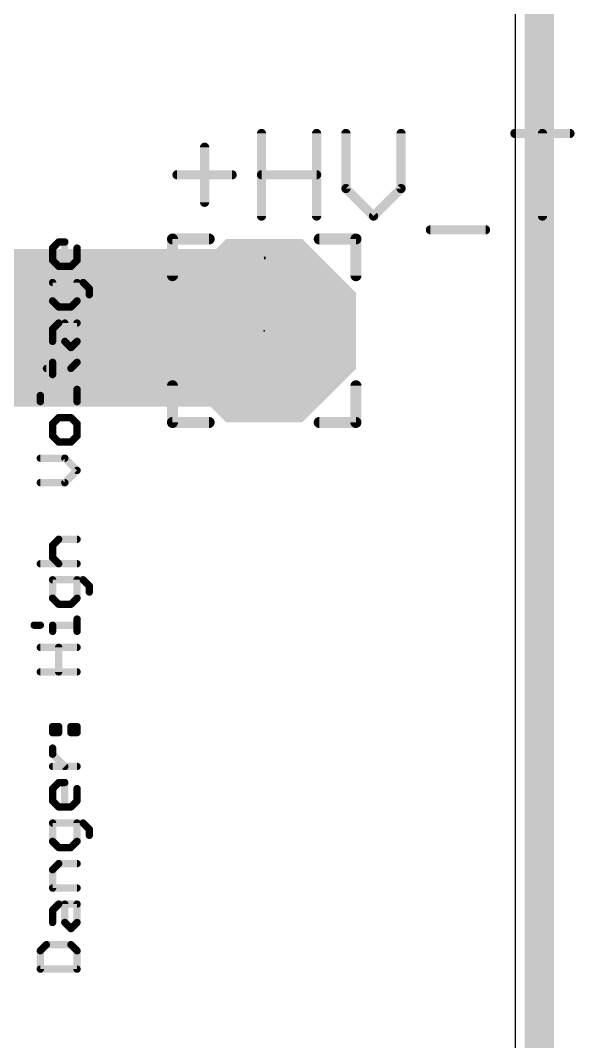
# Model space of a CAD drawing. Extents: x 8.2 to 88.1, y 6.1 to 80.7.
# Drawn here: x 80.45 to 88.12, y 49.85 to 63.99 of the extents above; entities that cross this region are included whole.
import ezdxf

# ---------------------------------------------------------------- set-up
doc = ezdxf.new("R2010")
doc.units = 0
for name, color, linetype in [('1', 22, 'CONTINUOUS'), ('16', 175, 'CONTINUOUS'), ('17', 82, 'CONTINUOUS'), ('20', 7, 'CONTINUOUS'), ('21', 253, 'CONTINUOUS'), ('23', 7, 'CONTINUOUS'), ('25', 253, 'CONTINUOUS'), ('27', 253, 'CONTINUOUS'), ('51', 253, 'CONTINUOUS')]:
    doc.layers.add(name, color=color, linetype=linetype)

# ---------------------------------------------------------------- blocks, each defined once
blk = doc.blocks.new('OCTAGONP')
at = {"const_width": 0.5}
blk.add_lwpolyline([(-0.25, -0.1036), (-0.25, 0.1036), (-0.1036, 0.25), (0.1036, 0.25), (0.25, 0.1036), (0.25, -0.1036), (0.1036, -0.25), (-0.1036, -0.25), (-0.25, -0.1036), (-0.25, 0.1036)], dxfattribs=at)

msp = doc.modelspace()

# ---------------------------------------------------------------- linework, layer by layer
at = {"layer": '1', "const_width": 2.1844}
for points in [[(60.97, 59.73), (83.78, 59.73)], [(83.78, 59.73), (83.82, 59.69)]]:
    msp.add_lwpolyline(points, dxfattribs=at)
at = {"layer": '1', "const_width": 1.0922}
for points in [[(84.1662, 60.1162, 1), (83.3938, 59.3438)], [(83.78, 59.1839, 1), (83.78, 60.2761)], [(83.4338, 59.3038, 1), (84.2062, 60.0762)]]:
    msp.add_lwpolyline(points, format="xyb", dxfattribs=at)
at = {"layer": '16', "const_width": 0.4064}
msp.add_lwpolyline([(87.63, 80.01), (87.63, 6.35)], dxfattribs=at)
at = {"layer": '20'}
msp.add_line((87.3, 6.35), (87.3, 80), dxfattribs=at)
at = {"layer": '21', "const_width": 0.1524}
for points in [[(82.55, 60.96), (83.058, 60.96)], [(82.55, 60.96), (82.55, 60.452)], [(85.09, 60.96), (84.582, 60.96)], [(85.09, 60.96), (85.09, 60.452)], [(82.55, 58.42), (82.55, 58.928)], [(85.09, 58.42), (85.09, 58.928)], [(82.55, 58.42), (83.058, 58.42)], [(84.582, 58.42), (85.09, 58.42)]]:
    msp.add_lwpolyline(points, dxfattribs=at)
at = {"layer": '21', "const_width": 0.0762}
for points in [[(82.55, 60.9981, 1), (82.55, 60.9219)], [(82.5881, 60.96, 1), (82.5119, 60.96)], [(83.058, 60.9219, 1), (83.058, 60.9981)], [(84.582, 60.9981, 1), (84.582, 60.9219)], [(85.1281, 60.96, 1), (85.0519, 60.96)], [(85.09, 60.9219, 1), (85.09, 60.9981)], [(82.5119, 60.452, 1), (82.5881, 60.452)], [(85.0519, 60.452, 1), (85.1281, 60.452)], [(82.5881, 58.928, 1), (82.5119, 58.928)], [(85.1281, 58.928, 1), (85.0519, 58.928)], [(82.55, 58.4581, 1), (82.55, 58.3819)], [(82.5119, 58.42, 1), (82.5881, 58.42)], [(83.058, 58.3819, 1), (83.058, 58.4581)], [(84.582, 58.4581, 1), (84.582, 58.3819)], [(85.0519, 58.42, 1), (85.1281, 58.42)], [(85.09, 58.3819, 1), (85.09, 58.4581)]]:
    msp.add_lwpolyline(points, format="xyb", dxfattribs=at)
at = {"layer": '23'}
msp.add_point((83.82, 59.69), dxfattribs=at)
at = {"layer": '25'}
for points, const_width in [([(83.7828, 61.2775), (83.7828, 62.4214)], 0.127), ([(84.5454, 62.4214), (84.5454, 61.2775)], 0.127), ([(84.9521, 62.4214), (84.9521, 61.6588)], 0.127), ([(85.7147, 61.6588), (85.7147, 62.4214)], 0.127), ([(87.2907, 62.4214), (88.0533, 62.4214)], 0.127), ([(87.672, 61.2775), (87.672, 62.4214)], 0.127), ([(82.9948, 62.2308), (82.9948, 61.4681)], 0.127), ([(82.6135, 61.8494), (83.3761, 61.8494)], 0.127), ([(83.7828, 61.8494), (84.5454, 61.8494)], 0.127), ([(84.9521, 61.6588), (85.3334, 61.2775)], 0.127), ([(85.3334, 61.2775), (85.7147, 61.6588)], 0.127), ([(86.1214, 61.0869), (86.884, 61.0869)], 0.127), ([(80.8903, 60.8341), (80.975, 60.9188)], 0.1016), ([(80.975, 60.9188), (81.0598, 60.9188)], 0.1016), ([(81.0598, 60.9188), (81.0598, 60.5799)], 0.1016), ([(80.8903, 60.6646), (80.8903, 60.8341)], 0.1016), ([(81.2292, 60.8341), (81.2292, 60.6646)], 0.1016), ([(80.975, 60.5799), (80.8903, 60.6646)], 0.1016), ([(81.2292, 60.6646), (81.1445, 60.5799)], 0.1016), ([(81.1445, 60.5799), (80.975, 60.5799)], 0.1016), ([(81.3139, 60.3575), (80.8903, 60.3575)], 0.1016), ([(80.8903, 60.3575), (80.8903, 60.1033)], 0.1016), ([(81.2292, 60.1033), (81.2292, 60.3575)], 0.1016), ([(81.3986, 60.2728), (81.3139, 60.3575)], 0.1016), ([(81.3986, 60.188), (81.3986, 60.2728)], 0.1016), ([(80.8903, 60.1033), (80.975, 60.0186)], 0.1016), ([(81.1445, 60.0186), (81.2292, 60.1033)], 0.1016), ([(80.975, 60.0186), (81.1445, 60.0186)], 0.1016), ([(80.8903, 59.7115), (80.975, 59.7962)], 0.1016), ([(80.975, 59.7962), (81.2292, 59.7962)], 0.1016), ([(81.0598, 59.542), (81.0598, 59.7962)], 0.1016), ([(81.2292, 59.7962), (81.2292, 59.542)], 0.1016), ([(80.8903, 59.542), (80.8903, 59.7115)], 0.1016), ([(81.1445, 59.4573), (81.0598, 59.542)], 0.1016), ([(81.2292, 59.542), (81.1445, 59.4573)], 0.1016), ([(80.8903, 59.0831), (80.8903, 59.2525)], 0.1016), ([(81.1445, 59.1678), (81.2292, 59.2525)], 0.1016), ([(80.8056, 59.1678), (81.1445, 59.1678)], 0.1016), ([(80.7208, 58.7089), (80.7208, 58.7936)], 0.1016), ([(80.7208, 58.7936), (81.2292, 58.7936)], 0.1016), ([(81.2292, 58.7089), (81.2292, 58.8783)], 0.1016), ([(80.975, 58.4865), (80.8903, 58.4018)], 0.1016), ([(81.1445, 58.4865), (80.975, 58.4865)], 0.1016), ([(81.2292, 58.4018), (81.1445, 58.4865)], 0.1016), ([(80.8903, 58.4018), (80.8903, 58.2323)], 0.1016), ([(81.2292, 58.2323), (81.2292, 58.4018)], 0.1016), ([(80.8903, 58.2323), (80.975, 58.1476)], 0.1016), ([(81.1445, 58.1476), (81.2292, 58.2323)], 0.1016), ([(80.975, 58.1476), (81.1445, 58.1476)], 0.1016), ([(81.0598, 57.9252), (80.7208, 57.9252)], 0.1016), ([(81.2292, 57.7557), (81.0598, 57.9252)], 0.1016), ([(81.0598, 57.5863), (81.2292, 57.7557)], 0.1016), ([(80.7208, 57.5863), (81.0598, 57.5863)], 0.1016), ([(80.8903, 56.7179), (80.975, 56.8026)], 0.1016), ([(80.975, 56.8026), (81.2292, 56.8026)], 0.1016), ([(80.8903, 56.5484), (80.8903, 56.7179)], 0.1016), ([(80.975, 56.4637), (80.8903, 56.5484)], 0.1016), ([(80.7208, 56.4637), (81.2292, 56.4637)], 0.1016), ([(81.3139, 56.2413), (80.8903, 56.2413)], 0.1016), ([(80.8903, 56.2413), (80.8903, 55.9871)], 0.1016), ([(81.2292, 55.9871), (81.2292, 56.2413)], 0.1016), ([(81.3986, 56.1566), (81.3139, 56.2413)], 0.1016), ([(81.3986, 56.0718), (81.3986, 56.1566)], 0.1016), ([(80.8903, 55.9871), (80.975, 55.9024)], 0.1016), ([(81.1445, 55.9024), (81.2292, 55.9871)], 0.1016), ([(80.975, 55.9024), (81.1445, 55.9024)], 0.1016), ([(81.2292, 55.5282), (81.2292, 55.6976)], 0.1016), ([(80.6361, 55.6129), (80.7208, 55.6129)], 0.1016), ([(80.8903, 55.5282), (80.8903, 55.6129)], 0.1016), ([(80.8903, 55.6129), (81.2292, 55.6129)], 0.1016), ([(80.7208, 55.3058), (81.2292, 55.3058)], 0.1016), ([(80.975, 54.9669), (80.975, 55.3058)], 0.1016), ([(81.2292, 54.9669), (80.7208, 54.9669)], 0.1016), ([(80.8903, 54.125), (80.8903, 54.2097)], 0.1016), ([(80.8903, 54.2097), (80.975, 54.2097)], 0.1016), ([(80.975, 54.125), (80.8903, 54.125)], 0.1016), ([(80.975, 54.2097), (80.975, 54.125)], 0.1016), ([(81.1445, 54.125), (81.1445, 54.2097)], 0.1016), ([(81.1445, 54.2097), (81.2292, 54.2097)], 0.1016), ([(81.2292, 54.125), (81.1445, 54.125)], 0.1016), ([(81.2292, 54.2097), (81.2292, 54.125)], 0.1016), ([(80.8903, 53.8267), (80.8903, 53.9115)], 0.1016), ([(81.0598, 53.6573), (80.8903, 53.8267)], 0.1016), ([(81.2292, 53.6573), (80.8903, 53.6573)], 0.1016), ([(80.8903, 53.3502), (80.975, 53.4349)], 0.1016), ([(80.975, 53.4349), (81.0598, 53.4349)], 0.1016), ([(81.0598, 53.4349), (81.0598, 53.096)], 0.1016), ([(80.8903, 53.1807), (80.8903, 53.3502)], 0.1016), ([(81.2292, 53.3502), (81.2292, 53.1807)], 0.1016), ([(80.975, 53.096), (80.8903, 53.1807)], 0.1016), ([(81.2292, 53.1807), (81.1445, 53.096)], 0.1016), ([(81.1445, 53.096), (80.975, 53.096)], 0.1016), ([(81.3139, 52.8736), (80.8903, 52.8736)], 0.1016), ([(80.8903, 52.8736), (80.8903, 52.6194)], 0.1016), ([(81.2292, 52.6194), (81.2292, 52.8736)], 0.1016), ([(81.3986, 52.7889), (81.3139, 52.8736)], 0.1016), ([(81.3986, 52.7041), (81.3986, 52.7889)], 0.1016), ([(80.8903, 52.6194), (80.975, 52.5347)], 0.1016), ([(81.1445, 52.5347), (81.2292, 52.6194)], 0.1016), ([(80.975, 52.5347), (81.1445, 52.5347)], 0.1016), ([(80.8903, 52.2276), (80.975, 52.3123)], 0.1016), ([(80.975, 52.3123), (81.2292, 52.3123)], 0.1016), ([(80.8903, 51.9734), (80.8903, 52.2276)], 0.1016), ([(81.2292, 51.9734), (80.8903, 51.9734)], 0.1016), ([(80.8903, 51.6663), (80.975, 51.751)], 0.1016), ([(80.975, 51.751), (81.2292, 51.751)], 0.1016), ([(81.0598, 51.4968), (81.0598, 51.751)], 0.1016), ([(81.2292, 51.751), (81.2292, 51.4968)], 0.1016), ([(80.8903, 51.4968), (80.8903, 51.6663)], 0.1016), ([(81.1445, 51.4121), (81.0598, 51.4968)], 0.1016), ([(81.2292, 51.4968), (81.1445, 51.4121)], 0.1016), ([(80.8056, 51.1897), (80.7208, 51.105)], 0.1016), ([(81.1445, 51.1897), (80.8056, 51.1897)], 0.1016), ([(81.2292, 51.105), (81.1445, 51.1897)], 0.1016), ([(80.7208, 51.105), (80.7208, 50.8508)], 0.1016), ([(81.2292, 50.8508), (81.2292, 51.105)], 0.1016), ([(80.7208, 50.8508), (81.2292, 50.8508)], 0.1016)]:
    msp.add_lwpolyline(points, dxfattribs=dict(at, const_width=const_width))
for points, const_width in [([(83.8146, 62.4214, 1), (83.7511, 62.4214)], 0.0635), ([(84.5772, 62.4214, 1), (84.5136, 62.4214)], 0.0635), ([(84.9839, 62.4214, 1), (84.9203, 62.4214)], 0.0635), ([(85.7465, 62.4214, 1), (85.683, 62.4214)], 0.0635), ([(87.2907, 62.4532, 1), (87.2907, 62.3897)], 0.0635), ([(87.7038, 62.4214, 1), (87.6403, 62.4214)], 0.0635), ([(88.0533, 62.3897, 1), (88.0533, 62.4532)], 0.0635), ([(83.0266, 62.2308, 1), (82.963, 62.2308)], 0.0635), ([(82.6135, 61.8812, 1), (82.6135, 61.8177)], 0.0635), ([(83.3761, 61.8177, 1), (83.3761, 61.8812)], 0.0635), ([(83.7828, 61.8812, 1), (83.7828, 61.8177)], 0.0635), ([(84.5454, 61.8177, 1), (84.5454, 61.8812)], 0.0635), ([(84.9746, 61.6813, 1), (84.9296, 61.6363)], 0.0635), ([(84.9203, 61.6588, 1), (84.9839, 61.6588)], 0.0635), ([(85.683, 61.6588, 1), (85.7465, 61.6588)], 0.0635), ([(85.7372, 61.6363, 1), (85.6922, 61.6813)], 0.0635), ([(82.963, 61.4681, 1), (83.0266, 61.4681)], 0.0635), ([(83.7511, 61.2775, 1), (83.8146, 61.2775)], 0.0635), ([(84.5136, 61.2775, 1), (84.5772, 61.2775)], 0.0635), ([(85.3109, 61.3, 1), (85.3559, 61.255)], 0.0635), ([(85.3109, 61.255, 1), (85.3559, 61.3)], 0.0635), ([(87.6403, 61.2775, 1), (87.7038, 61.2775)], 0.0635), ([(86.1214, 61.1187, 1), (86.1214, 61.0551)], 0.0635), ([(86.884, 61.0551, 1), (86.884, 61.1187)], 0.0635), ([(80.975, 60.9442, 1), (80.975, 60.8934)], 0.0508), ([(80.993, 60.9008, 1), (80.957, 60.9368)], 0.0508), ([(81.0852, 60.9188, 1), (81.0344, 60.9188)], 0.0508), ([(81.0598, 60.8934, 1), (81.0598, 60.9442)], 0.0508), ([(80.8723, 60.8521, 1), (80.9083, 60.8161)], 0.0508), ([(80.9157, 60.8341, 1), (80.8649, 60.8341)], 0.0508), ([(81.2546, 60.8341, 1), (81.2038, 60.8341)], 0.0508), ([(80.9083, 60.6826, 1), (80.8723, 60.6466)], 0.0508), ([(80.8649, 60.6646, 1), (80.9157, 60.6646)], 0.0508), ([(81.2038, 60.6646, 1), (81.2546, 60.6646)], 0.0508), ([(81.2472, 60.6466, 1), (81.2112, 60.6826)], 0.0508), ([(80.975, 60.6053, 1), (80.975, 60.5545)], 0.0508), ([(80.957, 60.5619, 1), (80.993, 60.5979)], 0.0508), ([(81.0344, 60.5799, 1), (81.0852, 60.5799)], 0.0508), ([(81.1265, 60.5979, 1), (81.1625, 60.5619)], 0.0508), ([(81.1445, 60.5545, 1), (81.1445, 60.6053)], 0.0508), ([(80.8903, 60.3829, 1), (80.8903, 60.3321)], 0.0508), ([(80.9157, 60.3575, 1), (80.8649, 60.3575)], 0.0508), ([(81.2546, 60.3575, 1), (81.2038, 60.3575)], 0.0508), ([(81.3319, 60.3755, 1), (81.2959, 60.3395)], 0.0508), ([(81.3139, 60.3321, 1), (81.3139, 60.3829)], 0.0508), ([(81.424, 60.2728, 1), (81.3732, 60.2728)], 0.0508), ([(81.3806, 60.2548, 1), (81.4166, 60.2908)], 0.0508), ([(80.9083, 60.1213, 1), (80.8723, 60.0853)], 0.0508), ([(80.8649, 60.1033, 1), (80.9157, 60.1033)], 0.0508), ([(81.2038, 60.1033, 1), (81.2546, 60.1033)], 0.0508), ([(81.2472, 60.0853, 1), (81.2112, 60.1213)], 0.0508), ([(81.3732, 60.188, 1), (81.424, 60.188)], 0.0508), ([(80.975, 60.044, 1), (80.975, 59.9932)], 0.0508), ([(80.957, 60.0006, 1), (80.993, 60.0366)], 0.0508), ([(81.1265, 60.0366, 1), (81.1625, 60.0006)], 0.0508), ([(81.1445, 59.9932, 1), (81.1445, 60.044)], 0.0508), ([(80.975, 59.8216, 1), (80.975, 59.7708)], 0.0508), ([(80.993, 59.7782, 1), (80.957, 59.8142)], 0.0508), ([(81.0852, 59.7962, 1), (81.0344, 59.7962)], 0.0508), ([(81.2546, 59.7962, 1), (81.2038, 59.7962)], 0.0508), ([(81.2292, 59.7708, 1), (81.2292, 59.8216)], 0.0508), ([(80.8723, 59.7295, 1), (80.9083, 59.6935)], 0.0508), ([(80.9157, 59.7115, 1), (80.8649, 59.7115)], 0.0508), ([(80.8649, 59.542, 1), (80.9157, 59.542)], 0.0508), ([(81.0778, 59.56, 1), (81.0418, 59.524)], 0.0508), ([(81.0344, 59.542, 1), (81.0852, 59.542)], 0.0508), ([(81.2038, 59.542, 1), (81.2546, 59.542)], 0.0508), ([(81.2472, 59.524, 1), (81.2112, 59.56)], 0.0508), ([(81.1265, 59.4753, 1), (81.1625, 59.4393)], 0.0508), ([(81.1265, 59.4393, 1), (81.1625, 59.4753)], 0.0508), ([(80.9157, 59.2525, 1), (80.8649, 59.2525)], 0.0508), ([(81.2472, 59.2345, 1), (81.2112, 59.2705)], 0.0508), ([(80.8056, 59.1932, 1), (80.8056, 59.1424)], 0.0508), ([(80.8649, 59.0831, 1), (80.9157, 59.0831)], 0.0508), ([(81.1265, 59.1858, 1), (81.1625, 59.1498)], 0.0508), ([(81.1445, 59.1424, 1), (81.1445, 59.1932)], 0.0508), ([(80.7462, 58.7936, 1), (80.6954, 58.7936)], 0.0508), ([(80.7208, 58.819, 1), (80.7208, 58.7682)], 0.0508), ([(81.2546, 58.8783, 1), (81.2038, 58.8783)], 0.0508), ([(81.2292, 58.7682, 1), (81.2292, 58.819)], 0.0508), ([(80.6954, 58.7089, 1), (80.7462, 58.7089)], 0.0508), ([(81.2038, 58.7089, 1), (81.2546, 58.7089)], 0.0508), ([(80.975, 58.5119, 1), (80.975, 58.4611)], 0.0508), ([(80.993, 58.4685, 1), (80.957, 58.5045)], 0.0508), ([(81.1625, 58.5045, 1), (81.1265, 58.4685)], 0.0508), ([(81.1445, 58.4611, 1), (81.1445, 58.5119)], 0.0508), ([(80.8723, 58.4198, 1), (80.9083, 58.3838)], 0.0508), ([(80.9157, 58.4018, 1), (80.8649, 58.4018)], 0.0508), ([(81.2546, 58.4018, 1), (81.2038, 58.4018)], 0.0508), ([(81.2112, 58.3838, 1), (81.2472, 58.4198)], 0.0508), ([(80.9083, 58.2503, 1), (80.8723, 58.2143)], 0.0508), ([(80.8649, 58.2323, 1), (80.9157, 58.2323)], 0.0508), ([(81.2038, 58.2323, 1), (81.2546, 58.2323)], 0.0508), ([(81.2472, 58.2143, 1), (81.2112, 58.2503)], 0.0508), ([(80.975, 58.173, 1), (80.975, 58.1222)], 0.0508), ([(80.957, 58.1296, 1), (80.993, 58.1656)], 0.0508), ([(81.1265, 58.1656, 1), (81.1625, 58.1296)], 0.0508), ([(81.1445, 58.1222, 1), (81.1445, 58.173)], 0.0508), ([(80.7208, 57.9506, 1), (80.7208, 57.8998)], 0.0508), ([(81.0778, 57.9432, 1), (81.0418, 57.9072)], 0.0508), ([(81.0598, 57.8998, 1), (81.0598, 57.9506)], 0.0508), ([(81.2472, 57.7377, 1), (81.2112, 57.7737)], 0.0508), ([(81.2112, 57.7377, 1), (81.2472, 57.7737)], 0.0508), ([(80.7208, 57.6117, 1), (80.7208, 57.5609)], 0.0508), ([(81.0418, 57.6043, 1), (81.0778, 57.5683)], 0.0508), ([(81.0598, 57.5609, 1), (81.0598, 57.6117)], 0.0508), ([(80.975, 56.828, 1), (80.975, 56.7772)], 0.0508), ([(80.993, 56.7846, 1), (80.957, 56.8206)], 0.0508), ([(81.2292, 56.7772, 1), (81.2292, 56.828)], 0.0508), ([(80.8723, 56.7359, 1), (80.9083, 56.6999)], 0.0508), ([(80.9157, 56.7179, 1), (80.8649, 56.7179)], 0.0508), ([(80.9083, 56.5664, 1), (80.8723, 56.5304)], 0.0508), ([(80.8649, 56.5484, 1), (80.9157, 56.5484)], 0.0508), ([(80.7208, 56.4891, 1), (80.7208, 56.4383)], 0.0508), ([(80.957, 56.4457, 1), (80.993, 56.4817)], 0.0508), ([(81.2292, 56.4383, 1), (81.2292, 56.4891)], 0.0508), ([(80.8903, 56.2667, 1), (80.8903, 56.2159)], 0.0508), ([(80.9157, 56.2413, 1), (80.8649, 56.2413)], 0.0508), ([(81.2546, 56.2413, 1), (81.2038, 56.2413)], 0.0508), ([(81.3319, 56.2593, 1), (81.2959, 56.2233)], 0.0508), ([(81.3139, 56.2159, 1), (81.3139, 56.2667)], 0.0508), ([(81.424, 56.1566, 1), (81.3732, 56.1566)], 0.0508), ([(81.3806, 56.1386, 1), (81.4166, 56.1746)], 0.0508), ([(80.9083, 56.0051, 1), (80.8723, 55.9691)], 0.0508), ([(80.8649, 55.9871, 1), (80.9157, 55.9871)], 0.0508), ([(81.2038, 55.9871, 1), (81.2546, 55.9871)], 0.0508), ([(81.2472, 55.9691, 1), (81.2112, 56.0051)], 0.0508), ([(81.3732, 56.0718, 1), (81.424, 56.0718)], 0.0508), ([(80.975, 55.9278, 1), (80.975, 55.877)], 0.0508), ([(80.957, 55.8844, 1), (80.993, 55.9204)], 0.0508), ([(81.1265, 55.9204, 1), (81.1625, 55.8844)], 0.0508), ([(81.1445, 55.877, 1), (81.1445, 55.9278)], 0.0508), ([(81.2546, 55.6976, 1), (81.2038, 55.6976)], 0.0508), ([(80.6361, 55.6383, 1), (80.6361, 55.5875)], 0.0508), ([(80.7208, 55.5875, 1), (80.7208, 55.6383)], 0.0508), ([(80.9157, 55.6129, 1), (80.8649, 55.6129)], 0.0508), ([(80.8903, 55.6383, 1), (80.8903, 55.5875)], 0.0508), ([(81.2292, 55.5875, 1), (81.2292, 55.6383)], 0.0508), ([(80.8649, 55.5282, 1), (80.9157, 55.5282)], 0.0508), ([(81.2038, 55.5282, 1), (81.2546, 55.5282)], 0.0508), ([(80.7208, 55.3312, 1), (80.7208, 55.2804)], 0.0508), ([(81.0004, 55.3058, 1), (80.9496, 55.3058)], 0.0508), ([(81.2292, 55.2804, 1), (81.2292, 55.3312)], 0.0508), ([(80.7208, 54.9923, 1), (80.7208, 54.9415)], 0.0508), ([(81.2292, 54.9415, 1), (81.2292, 54.9923)], 0.0508), ([(80.9496, 54.9669, 1), (81.0004, 54.9669)], 0.0508), ([(80.9157, 54.2097, 1), (80.8649, 54.2097)], 0.0508), ([(80.8903, 54.2351, 1), (80.8903, 54.1843)], 0.0508), ([(80.8903, 54.1504, 1), (80.8903, 54.0996)], 0.0508), ([(80.8649, 54.125, 1), (80.9157, 54.125)], 0.0508), ([(81.0004, 54.2097, 1), (80.9496, 54.2097)], 0.0508), ([(80.9496, 54.125, 1), (81.0004, 54.125)], 0.0508), ([(80.975, 54.1843, 1), (80.975, 54.2351)], 0.0508), ([(80.975, 54.0996, 1), (80.975, 54.1504)], 0.0508), ([(81.1699, 54.2097, 1), (81.1191, 54.2097)], 0.0508), ([(81.1445, 54.2351, 1), (81.1445, 54.1843)], 0.0508), ([(81.1445, 54.1504, 1), (81.1445, 54.0996)], 0.0508), ([(81.1191, 54.125, 1), (81.1699, 54.125)], 0.0508), ([(81.2546, 54.2097, 1), (81.2038, 54.2097)], 0.0508), ([(81.2038, 54.125, 1), (81.2546, 54.125)], 0.0508), ([(81.2292, 54.1843, 1), (81.2292, 54.2351)], 0.0508), ([(81.2292, 54.0996, 1), (81.2292, 54.1504)], 0.0508), ([(80.9083, 53.8447, 1), (80.8723, 53.8087)], 0.0508), ([(80.9157, 53.9115, 1), (80.8649, 53.9115)], 0.0508), ([(80.8649, 53.8267, 1), (80.9157, 53.8267)], 0.0508), ([(80.8903, 53.6827, 1), (80.8903, 53.6319)], 0.0508), ([(81.0418, 53.6393, 1), (81.0778, 53.6753)], 0.0508), ([(81.2292, 53.6319, 1), (81.2292, 53.6827)], 0.0508), ([(80.975, 53.4603, 1), (80.975, 53.4095)], 0.0508), ([(80.993, 53.4169, 1), (80.957, 53.4529)], 0.0508), ([(81.0852, 53.4349, 1), (81.0344, 53.4349)], 0.0508), ([(81.0598, 53.4095, 1), (81.0598, 53.4603)], 0.0508), ([(80.8723, 53.3682, 1), (80.9083, 53.3322)], 0.0508), ([(80.9157, 53.3502, 1), (80.8649, 53.3502)], 0.0508), ([(81.2546, 53.3502, 1), (81.2038, 53.3502)], 0.0508), ([(80.9083, 53.1987, 1), (80.8723, 53.1627)], 0.0508), ([(80.8649, 53.1807, 1), (80.9157, 53.1807)], 0.0508), ([(81.2038, 53.1807, 1), (81.2546, 53.1807)], 0.0508), ([(81.2472, 53.1627, 1), (81.2112, 53.1987)], 0.0508), ([(80.975, 53.1214, 1), (80.975, 53.0706)], 0.0508), ([(80.957, 53.078, 1), (80.993, 53.114)], 0.0508), ([(81.0344, 53.096, 1), (81.0852, 53.096)], 0.0508), ([(81.1265, 53.114, 1), (81.1625, 53.078)], 0.0508), ([(81.1445, 53.0706, 1), (81.1445, 53.1214)], 0.0508), ([(80.8903, 52.899, 1), (80.8903, 52.8482)], 0.0508), ([(80.9157, 52.8736, 1), (80.8649, 52.8736)], 0.0508), ([(81.2546, 52.8736, 1), (81.2038, 52.8736)], 0.0508), ([(81.3319, 52.8916, 1), (81.2959, 52.8556)], 0.0508), ([(81.3139, 52.8482, 1), (81.3139, 52.899)], 0.0508), ([(81.424, 52.7889, 1), (81.3732, 52.7889)], 0.0508), ([(81.3806, 52.7709, 1), (81.4166, 52.8069)], 0.0508), ([(80.9083, 52.6374, 1), (80.8723, 52.6014)], 0.0508), ([(80.8649, 52.6194, 1), (80.9157, 52.6194)], 0.0508), ([(81.2038, 52.6194, 1), (81.2546, 52.6194)], 0.0508), ([(81.2472, 52.6014, 1), (81.2112, 52.6374)], 0.0508), ([(81.3732, 52.7041, 1), (81.424, 52.7041)], 0.0508), ([(80.975, 52.5601, 1), (80.975, 52.5093)], 0.0508), ([(80.957, 52.5167, 1), (80.993, 52.5527)], 0.0508), ([(81.1265, 52.5527, 1), (81.1625, 52.5167)], 0.0508), ([(81.1445, 52.5093, 1), (81.1445, 52.5601)], 0.0508), ([(80.975, 52.3377, 1), (80.975, 52.2869)], 0.0508), ([(80.993, 52.2943, 1), (80.957, 52.3303)], 0.0508), ([(81.2292, 52.2869, 1), (81.2292, 52.3377)], 0.0508), ([(80.8723, 52.2456, 1), (80.9083, 52.2096)], 0.0508), ([(80.9157, 52.2276, 1), (80.8649, 52.2276)], 0.0508), ([(80.8903, 51.9988, 1), (80.8903, 51.948)], 0.0508), ([(80.8649, 51.9734, 1), (80.9157, 51.9734)], 0.0508), ([(81.2292, 51.948, 1), (81.2292, 51.9988)], 0.0508), ([(80.975, 51.7764, 1), (80.975, 51.7256)], 0.0508), ([(80.993, 51.733, 1), (80.957, 51.769)], 0.0508), ([(81.0852, 51.751, 1), (81.0344, 51.751)], 0.0508), ([(81.2546, 51.751, 1), (81.2038, 51.751)], 0.0508), ([(81.2292, 51.7256, 1), (81.2292, 51.7764)], 0.0508), ([(80.8723, 51.6843, 1), (80.9083, 51.6483)], 0.0508), ([(80.9157, 51.6663, 1), (80.8649, 51.6663)], 0.0508), ([(80.8649, 51.4968, 1), (80.9157, 51.4968)], 0.0508), ([(81.0778, 51.5148, 1), (81.0418, 51.4788)], 0.0508), ([(81.0344, 51.4968, 1), (81.0852, 51.4968)], 0.0508), ([(81.2038, 51.4968, 1), (81.2546, 51.4968)], 0.0508), ([(81.2472, 51.4788, 1), (81.2112, 51.5148)], 0.0508), ([(81.1265, 51.4301, 1), (81.1625, 51.3941)], 0.0508), ([(81.1265, 51.3941, 1), (81.1625, 51.4301)], 0.0508), ([(80.8056, 51.2151, 1), (80.8056, 51.1643)], 0.0508), ([(80.8235, 51.1717, 1), (80.7877, 51.2077)], 0.0508), ([(81.1625, 51.2077, 1), (81.1265, 51.1717)], 0.0508), ([(81.1445, 51.1643, 1), (81.1445, 51.2151)], 0.0508), ([(80.7462, 51.105, 1), (80.6954, 51.105)], 0.0508), ([(80.7029, 51.123, 1), (80.7387, 51.087)], 0.0508), ([(81.2546, 51.105, 1), (81.2038, 51.105)], 0.0508), ([(81.2112, 51.087, 1), (81.2472, 51.123)], 0.0508), ([(80.7208, 50.8762, 1), (80.7208, 50.8254)], 0.0508), ([(81.2292, 50.8254, 1), (81.2292, 50.8762)], 0.0508), ([(80.6954, 50.8508, 1), (80.7462, 50.8508)], 0.0508), ([(81.2038, 50.8508, 1), (81.2546, 50.8508)], 0.0508)]:
    msp.add_lwpolyline(points, format="xyb", dxfattribs=dict(at, const_width=const_width))
at = {"layer": '27'}
for p, q in [((83.82, 60.7069), (83.8284, 60.7154)), ((83.82, 60.69), (83.8369, 60.69)), ((83.8284, 60.7154), (83.8284, 60.69))]:
    msp.add_line(p, q, dxfattribs=at)
at = {"layer": '51', "const_width": 0.1524}
msp.add_lwpolyline([(83.82, 58.674, 1), (83.82, 60.706, 1), (83.82, 58.674)], format="xyb", dxfattribs=at)

# ---------------------------------------------------------------- block references
at = {"layer": '17', "xscale": 2.54, "yscale": 2.54}
msp.add_blockref('OCTAGONP', (83.82, 59.69), dxfattribs=at)
msp.add_blockref('OCTAGONP', (83.82, 59.69), dxfattribs=at)

doc.saveas('drawing.dxf')
